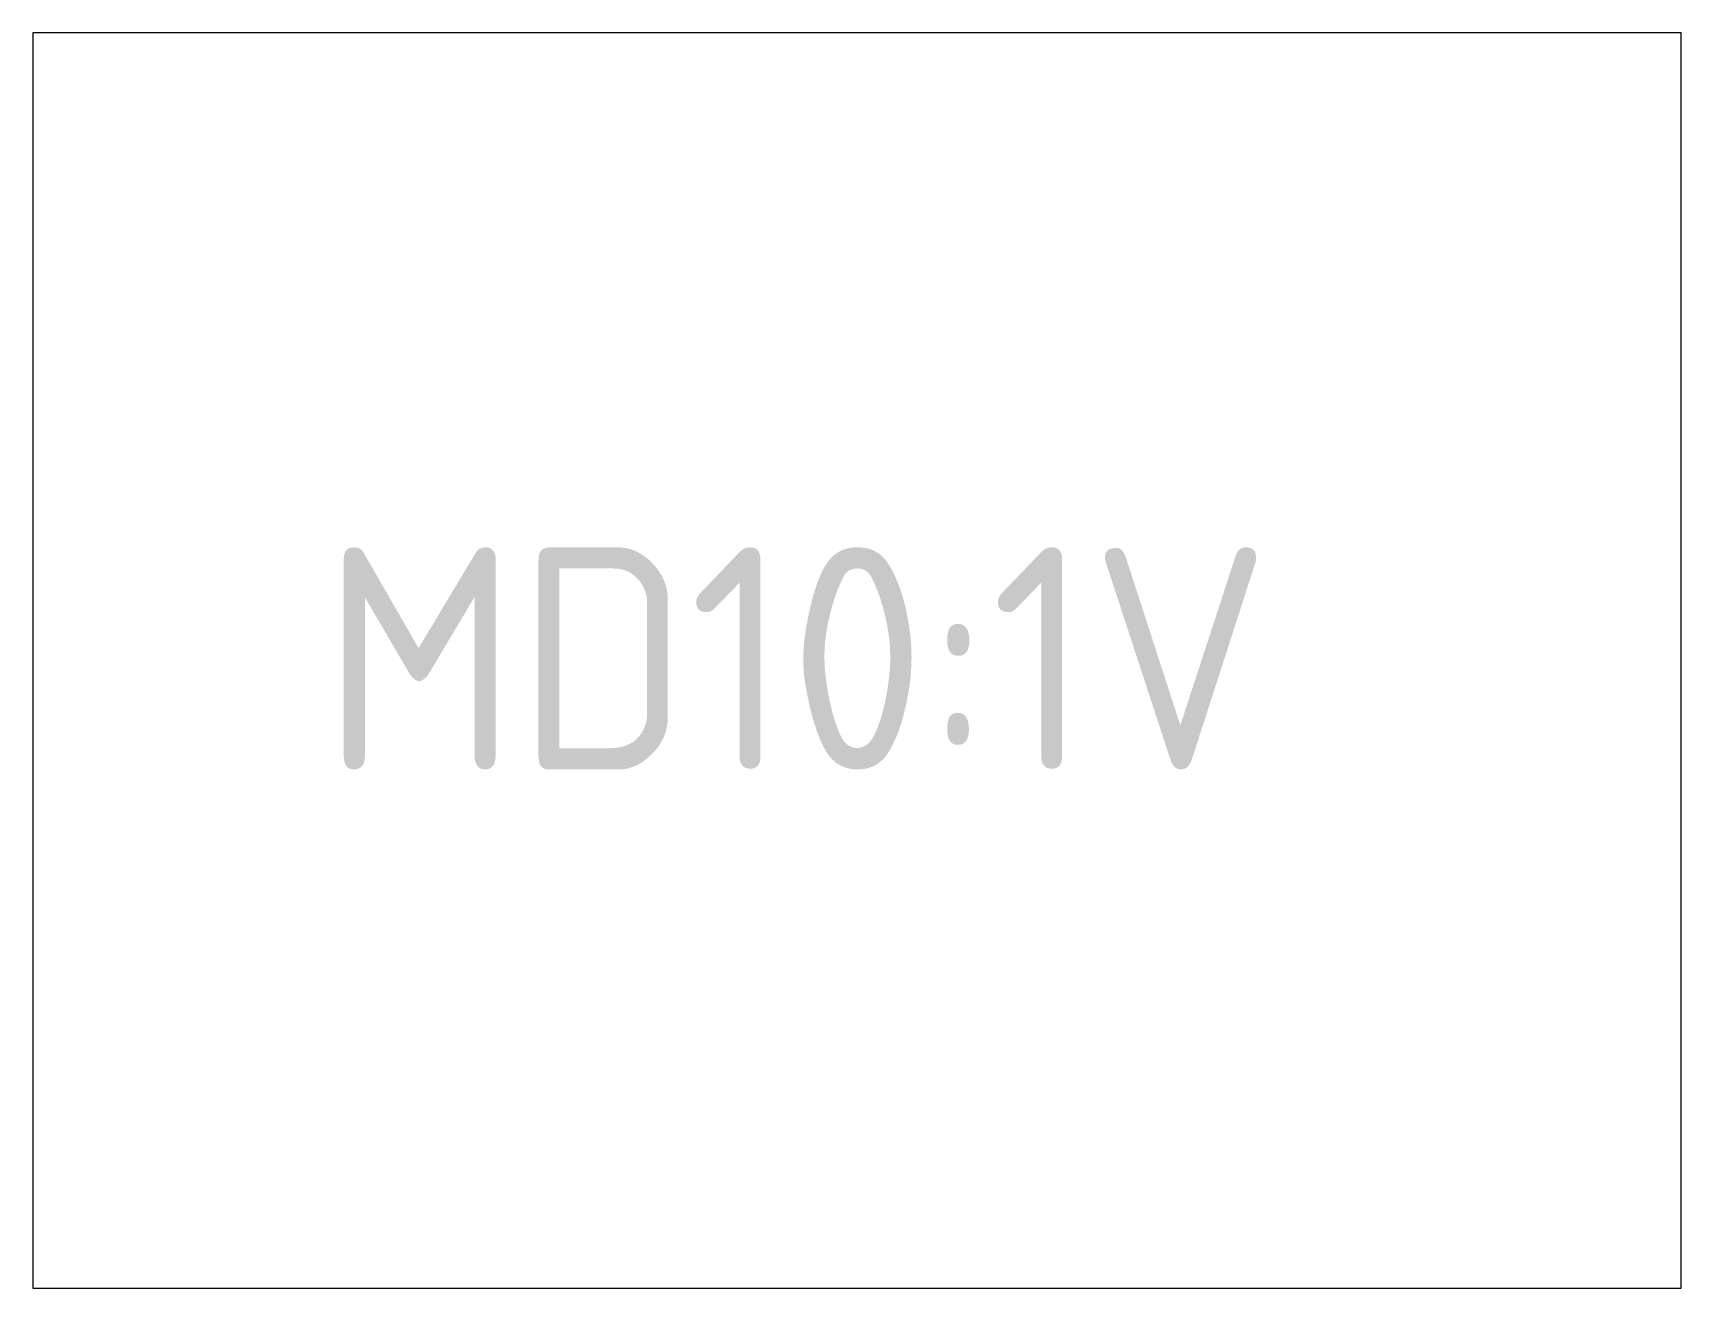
# Paper-space layout 'Layout1' of a CAD drawing. Header units: millimetres. Extents: x 1.05 to 9.45, y 0.8 to 7.2.
# The model-space entities are those that its viewports show. They can reach past a viewport. Long polylines and large blocks are cut down to what shows.
import ezdxf

# ---------------------------------------------------------------- set-up
doc = ezdxf.new("R2010")
doc.units = ezdxf.units.MM
doc.header["$MEASUREMENT"] = 0
doc.styles.add('ISO', font='isocp.shx')

msp = doc.modelspace()

# ---------------------------------------------------------------- texts
at = {"color": 3, "style": 'ISO'}
msp.add_text('MD10:1V', height=1, dxfattribs=at).set_placement((1.3405, 0.2061))

psp = doc.layouts.get("Layout1")

# ---------------------------------------------------------------- viewports
at = {"layer": '0'}
psp.add_viewport(center=(5.25, 4), size=(8.4, 6.4), view_center_point=(3.7463, 0.6964), view_height=5.650425, dxfattribs=at)

doc.saveas('drawing.dxf')
